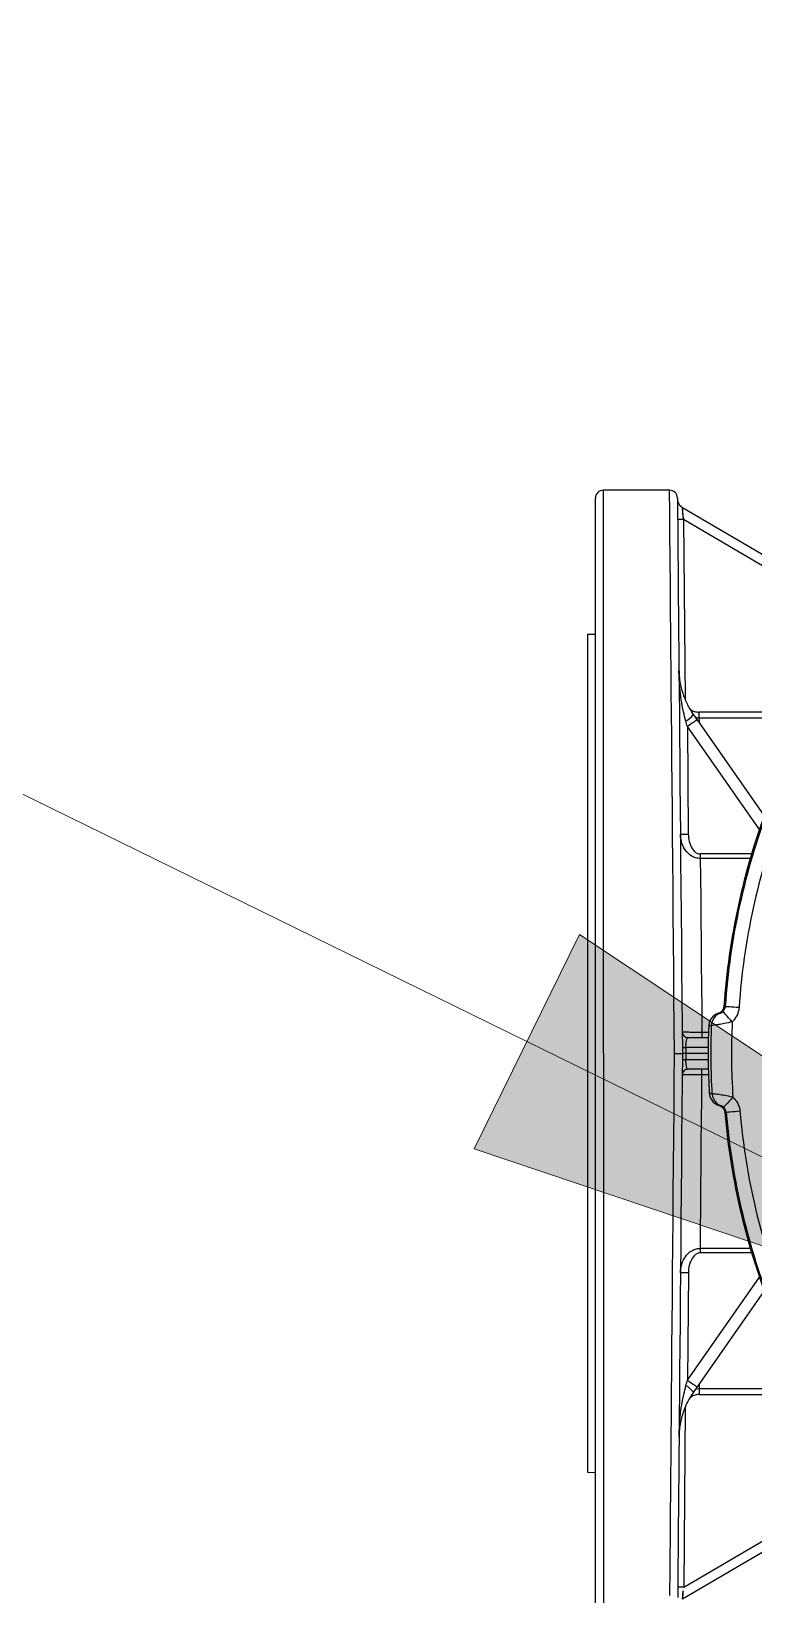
# Model space of a CAD drawing. Header units: millimetres. Extents: x 441156 to 441876, y 4514765 to 4515211.
# Drawn here: x 441240.798 to 441241.037, y 4514794.601 to 4514795.118 of the extents above; entities that cross this region are included whole.
import ezdxf

# ---------------------------------------------------------------- set-up
doc = ezdxf.new("R2010")
doc.units = ezdxf.units.MM
doc.layers.add('-LYNKA_PISCINA', color=7, linetype='Continuous', lineweight=18)
doc.layers.add('G-ANNO-TEXT', color=7, linetype='Continuous', lineweight=9)
doc.layers.add('05 ESQUEMAS HIDRAULICOS nuevos_dwg _6_', color=7, linetype='Continuous', lineweight=18, true_color=0x767676)

# ---------------------------------------------------------------- blocks, each defined once
blk = doc.blocks.new('05 ESQUEMAS HIDRAULICOS nuevos_dwg_A$C47CE04E0-1107655-01_ARQ_CUARTO DEPURADORA')
at = {"layer": '-LYNKA_PISCINA', "lineweight": 25}
for p, q in [((3.479, 51.541), (3.479, 79.641)), ((5.681, 79.403), (10.541, 76.557)), ((7.398, 70.522), (6.134, 70.522)), ((6.175, 66.132), (6.341, 66.132)), ((5.825, 65.991), (6.337, 65.991)), ((6.337, 65.191), (5.825, 65.191)), ((6.341, 65.051), (6.175, 65.051)), ((6.134, 60.66), (7.398, 60.66)), ((10.541, 54.626), (5.681, 51.78))]:
    blk.add_line(p, q, dxfattribs=at)
at = {"layer": '-LYNKA_PISCINA', "lineweight": 25, "flags": 128}
for points in [[(5.362, 51.874), (5.364, 52.083), (5.366, 52.326), (5.368, 52.602), (5.371, 52.911), (5.374, 53.25), (5.377, 53.621), (5.38, 54.021), (5.384, 54.45), (5.388, 54.907), (5.392, 55.39), (5.396, 55.899), (5.401, 56.431), (5.406, 56.987), (5.411, 57.564), (5.416, 58.161), (5.421, 58.776), (5.427, 59.408), (5.432, 60.056), (5.438, 60.717), (5.444, 61.391), (5.45, 62.075), (5.455, 62.768), (5.461, 63.467), (5.468, 64.172), (5.474, 64.881), (5.48, 65.591), (5.474, 66.302), (5.468, 67.01), (5.461, 67.715), (5.455, 68.415), (5.45, 69.108), (5.444, 69.791), (5.438, 70.465), (5.432, 71.126), (5.427, 71.774), (5.421, 72.406), (5.416, 73.022), (5.411, 73.619), (5.406, 74.195), (5.401, 74.751), (5.396, 75.284), (5.392, 75.792), (5.388, 76.276), (5.384, 76.732), (5.38, 77.161), (5.377, 77.562), (5.374, 77.932), (5.371, 78.272), (5.368, 78.58), (5.366, 78.856), (5.364, 79.099), (5.362, 79.309), (5.36, 79.484), (5.359, 79.625), (5.358, 79.731), (5.357, 79.801), (5.357, 79.837), (5.357, 79.841), (3.679, 79.841), (3.679, 51.341)], [(5.557, 79.643), (5.557, 79.625), (5.558, 79.571), (5.559, 79.481), (5.56, 79.355), (5.561, 79.194), (5.563, 78.999), (5.565, 78.768), (5.567, 78.504), (5.57, 78.207), (5.573, 77.877), (5.576, 77.516), (5.579, 77.124), (5.583, 76.703), (5.587, 76.253), (5.591, 75.776), (5.595, 75.272), (5.6, 74.744), (5.605, 74.192), (5.61, 73.618), (5.615, 73.024), (5.62, 72.41), (5.626, 71.779), (5.631, 71.132), (5.637, 70.471), (5.643, 69.798), (5.649, 69.113), (5.655, 68.42), (5.661, 67.719), (5.667, 67.013), (5.674, 66.303), (5.68, 65.591), (5.674, 64.88), (5.667, 64.17), (5.661, 63.463), (5.655, 62.763), (5.649, 62.069), (5.643, 61.385), (5.637, 60.711), (5.631, 60.05), (5.626, 59.403), (5.62, 58.772), (5.615, 58.158), (5.61, 57.564), (5.605, 56.99), (5.6, 56.438), (5.595, 55.91), (5.591, 55.407), (5.587, 54.929), (5.583, 54.48), (5.579, 54.058), (5.576, 53.666), (5.573, 53.305), (5.57, 52.976), (5.567, 52.678), (5.565, 52.414), (5.563, 52.184), (5.561, 51.988), (5.56, 51.827)], [(10.386, 76.36), (5.712, 79.097), (5.751, 74.57), (5.755, 74.543)], [(3.479, 76.191), (3.279, 76.189), (3.279, 54.993), (3.479, 54.991)], [(5.957, 74.166), (5.989, 74.12), (6.021, 74.074), (6.053, 74.028), (7.753, 71.601)], [(8.953, 74.222), (6.101, 74.222), (6.101, 74.074), (6.01, 74.089)], [(8.498, 74.074), (6.101, 74.074), (6.102, 74.017), (6.102, 73.958)], [(7.63, 71.255), (5.808, 73.859), (5.831, 71.141)], [(7.432, 70.637), (6.134, 70.637), (6.134, 70.522), (6.139, 70.03), (6.144, 69.517), (6.148, 68.985), (6.154, 68.436), (6.159, 67.874), (6.164, 67.3), (6.169, 66.719), (6.175, 66.132), (6.175, 65.991)], [(6.942, 66.393), (6.895, 66.443), (6.851, 66.49), (6.81, 66.534), (6.773, 66.573), (6.744, 66.605), (6.721, 66.629), (6.708, 66.643), (6.703, 66.649)], [(6.731, 66.783), (6.733, 66.783), (6.747, 66.782), (6.766, 66.781), (6.773, 66.78), (6.793, 66.779), (6.826, 66.777), (6.869, 66.774), (6.922, 66.77), (6.982, 66.766), (7.047, 66.762), (7.115, 66.757)], [(6.333, 65.743), (5.768, 65.743), (5.769, 65.591), (5.68, 65.591)], [(6.332, 65.591), (5.769, 65.591), (5.768, 65.439), (6.333, 65.439)], [(7.432, 60.546), (6.134, 60.546), (6.134, 60.66), (6.139, 61.152), (6.144, 61.665), (6.148, 62.198), (6.154, 62.746), (6.159, 63.309), (6.164, 63.882), (6.169, 64.464), (6.175, 65.051), (6.175, 65.191)], [(6.959, 64.488), (6.913, 64.437), (6.869, 64.389), (6.829, 64.344), (6.793, 64.305), (6.764, 64.273), (6.742, 64.248), (6.729, 64.233), (6.724, 64.228)], [(7.138, 64.127), (7.07, 64.121), (7.005, 64.115), (6.945, 64.11), (6.892, 64.106), (6.849, 64.102), (6.816, 64.099), (6.796, 64.098), (6.789, 64.097), (6.786, 64.097), (6.772, 64.096), (6.755, 64.094)], [(5.831, 60.042), (5.808, 57.324), (7.63, 59.927)], [(7.753, 59.581), (6.053, 57.154), (6.021, 57.108), (5.989, 57.062), (5.957, 57.016)], [(6.015, 57.099), (6.101, 57.109), (6.101, 56.96), (8.551, 56.96)], [(6.102, 57.225), (6.102, 57.166), (6.101, 57.109), (8.47, 57.109)], [(5.76, 56.663), (5.751, 56.612), (5.712, 52.085), (10.386, 54.822)]]:
    blk.add_lwpolyline(points, dxfattribs=at)
at = {"layer": '-LYNKA_PISCINA', "lineweight": 25}
for centre, radius, start, end in [((3.679, 79.641), 0.2, 90, 180), ((5.357, 79.641), 0.2, 0.5, 90.4256), ((5.47, 74.519), 0.602, 299.737, 324.0273), ((11.844, 65.367), 10.419, 123.7676, 125.4092), ((24.229, 65.591), 17.538, 159.1817, 176.104), ((24.229, 65.591), 17.504, 159.183, 176.1027), ((24.229, 65.591), 17.154, 159.183, 176.1027), ((5.731, 76.871), 5.731, 269.0003, 270.9997), ((6.762, 66.281), 0.35, 111.045, 177.744), ((6.493, 68.911), 2.307, 272.4431, 273.5645), ((24.229, 65.591), 17.896, 177.7781, 183.2219), ((24.229, 65.591), 17.83, 177.7377, 183.2623), ((24.229, 65.591), 17.306, 177.3445, 183.6555), ((6.777, 64.596), 0.35, 183.2574, 230.1444), ((6.777, 64.596), 0.35, 230.1455, 249.9576), ((6.554, 61.989), 2.281, 87.429, 88.5633), ((24.229, 65.591), 17.538, 184.896, 201.8183), ((24.229, 65.591), 17.504, 184.8973, 201.817), ((24.229, 65.591), 17.154, 184.8973, 201.817), ((5.731, 54.311), 5.731, 89.0003, 90.9997), ((5.47, 56.663), 0.602, 35.9727, 60.263), ((11.844, 65.815), 10.419, 234.5908, 236.2324), ((5.637, 47.786), 4.3, 89.0007, 90.9993)]:
    blk.add_arc(centre, radius, start, end, dxfattribs=at)
for centre, major_axis, start_param, end_param in [((5.808, 73.856), (-0.206, 0.726), 4.715811, 4.907895), ((5.808, 57.327), (0.206, 0.726), 4.516883, 4.708967)]:
    blk.add_ellipse(centre, major_axis=major_axis, ratio=0.00092, start_param=start_param, end_param=end_param, dxfattribs=at)
for points, knots in [([(5.566, 79.554), (5.566, 79.553), (5.569, 79.532), (5.59, 79.492), (5.628, 79.44), (5.663, 79.415), (5.681, 79.403)], [0, 0, 0, 0, 0.006181, 0.337458, 0.668729, 1, 1, 1, 1]), ([(5.712, 79.097), (5.704, 79.138), (5.693, 79.198), (5.688, 79.272), (5.686, 79.32), (5.685, 79.358), (5.683, 79.384), (5.682, 79.4), (5.681, 79.402), (5.681, 79.403)], [0, 0, 0, 0, 0.279097, 0.415088, 0.549826, 0.677772, 0.794759, 0.901756, 1, 1, 1, 1]), ([(5.712, 79.097), (5.692, 79.097), (5.653, 79.097), (5.603, 79.097), (5.569, 79.097), (5.564, 79.097), (5.562, 79.097)], [0, 0, 0, 0, 0.249998, 0.499994, 0.749995, 1, 1, 1, 1]), ([(5.768, 73.997), (5.748, 74.075), (5.674, 74.355), (5.614, 74.789), (5.596, 75.146), (5.595, 75.295), (5.595, 75.296)], [0, 0, 0, 0, 0.181363, 0.657526, 0.997703, 1, 1, 1, 1]), ([(5.595, 75.296), (5.595, 75.295), (5.596, 75.165), (5.62, 74.943), (5.707, 74.635), (5.815, 74.385), (5.913, 74.233), (5.957, 74.166)], [0, 0, 0, 0, 0.002174, 0.3385336, 0.5765317, 0.8140408, 1, 1, 1, 1]), ([(5.857, 74.328), (5.865, 74.318), (5.899, 74.278), (5.985, 74.235), (6.063, 74.226), (6.101, 74.222)], [0, 0, 0, 0, 0.144223, 0.572102, 1, 1, 1, 1]), ([(6.134, 70.522), (6.094, 70.526), (6.017, 70.533), (5.896, 70.59), (5.764, 70.707), (5.655, 70.901), (5.639, 71.062), (5.631, 71.141)], [0, 0, 0, 0, 0.133195, 0.257934, 0.444217, 0.728582, 1, 1, 1, 1]), ([(5.831, 71.141), (5.836, 71.078), (5.846, 70.952), (5.908, 70.795), (5.988, 70.696), (6.062, 70.646), (6.11, 70.64), (6.134, 70.637)], [0, 0, 0, 0, 0.294827, 0.593991, 0.775166, 0.887104, 1, 1, 1, 1]), ([(6.591, 66.606), (6.568, 66.596), (6.507, 66.573), (6.426, 66.505), (6.362, 66.403), (6.351, 66.324), (6.346, 66.285)], [0, 0, 0, 0, 0.177142, 0.451434, 0.725712, 1, 1, 1, 1]), ([(6.731, 66.783), (6.727, 66.761), (6.72, 66.716), (6.681, 66.659), (6.636, 66.622), (6.603, 66.61), (6.591, 66.606)], [0, 0, 0, 0, 0.280969, 0.561944, 0.842935, 1, 1, 1, 1]), ([(6.636, 66.608), (6.637, 66.608), (6.638, 66.608), (6.644, 66.611), (6.657, 66.616), (6.673, 66.625), (6.688, 66.636), (6.697, 66.643), (6.702, 66.648), (6.703, 66.649)], [0, 0, 0, 0, 0.151142, 0.413313, 0.653786, 0.827404, 0.905789, 0.984719, 1, 1, 1, 1]), ([(6.703, 66.649), (6.706, 66.652), (6.726, 66.671), (6.754, 66.714), (6.762, 66.759), (6.766, 66.781)], [0, 0, 0, 0, 0.101197, 0.550611, 1, 1, 1, 1]), ([(7.115, 66.757), (7.105, 66.696), (7.084, 66.574), (7.006, 66.456), (6.952, 66.403), (6.942, 66.393)], [0, 0, 0, 0, 0.449406, 0.89881, 1, 1, 1, 1]), ([(5.675, 66.14), (5.677, 66.12), (5.682, 66.081), (5.717, 66.032), (5.766, 65.998), (5.805, 65.993), (5.825, 65.991)], [0, 0, 0, 0, 0.25, 0.5, 0.75, 1, 1, 1, 1]), ([(5.675, 66.14), (5.681, 66.139), (5.692, 66.137), (5.778, 66.134), (5.905, 66.132), (6.046, 66.132), (6.138, 66.132), (6.175, 66.132)], [0, 0, 0, 0, 0.215127, 0.43032, 0.645349, 0.860012, 1, 1, 1, 1]), ([(6.412, 66.295), (6.406, 66.294), (6.384, 66.29), (6.362, 66.287), (6.346, 66.285)], [0, 0, 0, 0, 0.292748, 1, 1, 1, 1]), ([(6.942, 66.393), (6.874, 66.375), (6.75, 66.343), (6.589, 66.317), (6.476, 66.302), (6.421, 66.296), (6.415, 66.295), (6.412, 66.295)], [0, 0, 0, 0, 0.255408, 0.459957, 0.680688, 0.886849, 1, 1, 1, 1]), ([(5.678, 65.743), (5.68, 65.743), (5.682, 65.743), (5.7, 65.743), (5.728, 65.743), (5.755, 65.743), (5.768, 65.743)], [0, 0, 0, 0, 0.250009, 0.499999, 0.749996, 1, 1, 1, 1]), ([(5.768, 65.743), (5.768, 65.758), (5.769, 65.789), (5.773, 65.835), (5.779, 65.881), (5.788, 65.936), (5.798, 65.983), (5.816, 65.989), (5.825, 65.991)], [0, 0, 0, 0, 0.087992, 0.189036, 0.306564, 0.442758, 0.716377, 1, 1, 1, 1]), ([(5.48, 65.591), (5.482, 65.591), (5.497, 65.591), (5.534, 65.591), (5.588, 65.591), (5.639, 65.591), (5.673, 65.591), (5.678, 65.591), (5.68, 65.591)], [0, 0, 0, 0, 0.0218, 0.141346, 0.356018, 0.570676, 0.78533, 1, 1, 1, 1]), ([(5.678, 65.439), (5.68, 65.439), (5.682, 65.439), (5.7, 65.439), (5.728, 65.439), (5.755, 65.439), (5.768, 65.439)], [0, 0, 0, 0, 0.250009, 0.499999, 0.749996, 1, 1, 1, 1]), ([(5.825, 65.191), (5.816, 65.194), (5.798, 65.199), (5.788, 65.246), (5.779, 65.301), (5.773, 65.347), (5.769, 65.393), (5.768, 65.424), (5.768, 65.439)], [0, 0, 0, 0, 0.283647, 0.557242, 0.69344, 0.81097, 0.912018, 1, 1, 1, 1]), ([(5.825, 65.191), (5.805, 65.189), (5.766, 65.185), (5.717, 65.15), (5.682, 65.101), (5.677, 65.062), (5.675, 65.043)], [0, 0, 0, 0, 0.25, 0.5, 0.75, 1, 1, 1, 1]), ([(6.175, 65.051), (6.119, 65.051), (6.006, 65.051), (5.857, 65.05), (5.744, 65.047), (5.684, 65.045), (5.677, 65.043), (5.675, 65.043)], [0, 0, 0, 0, 0.21429, 0.428548, 0.64287, 0.857497, 1, 1, 1, 1]), ([(6.361, 64.585), (6.371, 64.584), (6.388, 64.582), (6.41, 64.579), (6.422, 64.577), (6.427, 64.577)], [0, 0, 0, 0, 0.473733, 0.764643, 1, 1, 1, 1]), ([(6.361, 64.585), (6.364, 64.56), (6.372, 64.496), (6.418, 64.401), (6.502, 64.314), (6.575, 64.284), (6.612, 64.269)], [0, 0, 0, 0, 0.176968, 0.451306, 0.725658, 1, 1, 1, 1]), ([(6.427, 64.577), (6.434, 64.576), (6.448, 64.575), (6.54, 64.566), (6.673, 64.549), (6.821, 64.523), (6.918, 64.498), (6.959, 64.488)], [0, 0, 0, 0, 0.211641, 0.42327, 0.63514, 0.848502, 1, 1, 1, 1]), ([(6.959, 64.488), (7, 64.442), (7.084, 64.35), (7.128, 64.215), (7.136, 64.141), (7.138, 64.127)], [0, 0, 0, 0, 0.449413, 0.898827, 1, 1, 1, 1]), ([(6.612, 64.269), (6.633, 64.261), (6.675, 64.244), (6.722, 64.194), (6.748, 64.141), (6.753, 64.107), (6.755, 64.094)], [0, 0, 0, 0, 0.28101, 0.562009, 0.842992, 1, 1, 1, 1]), ([(6.724, 64.228), (6.723, 64.229), (6.718, 64.233), (6.713, 64.238), (6.703, 64.244), (6.696, 64.249), (6.684, 64.256), (6.672, 64.262), (6.661, 64.266), (6.657, 64.268), (6.657, 64.268), (6.657, 64.268)], [0, 0, 0, 0, 0.015016, 0.09324, 0.105085, 0.204881, 0.248699, 0.450711, 0.669448, 0.924412, 1, 1, 1, 1]), ([(6.789, 64.097), (6.788, 64.102), (6.785, 64.129), (6.769, 64.178), (6.739, 64.212), (6.724, 64.228)], [0, 0, 0, 0, 0.101169, 0.55057, 1, 1, 1, 1]), ([(5.631, 60.042), (5.633, 60.074), (5.638, 60.187), (5.692, 60.356), (5.802, 60.515), (5.92, 60.606), (6.032, 60.653), (6.102, 60.658), (6.134, 60.66)], [0, 0, 0, 0, 0.112017, 0.391151, 0.597043, 0.767094, 0.890819, 1, 1, 1, 1]), ([(6.134, 60.546), (6.114, 60.544), (6.071, 60.539), (6.002, 60.499), (5.932, 60.421), (5.86, 60.277), (5.833, 60.142), (5.832, 60.052), (5.831, 60.042)], [0, 0, 0, 0, 0.0923368, 0.2020243, 0.3649796, 0.5774743, 0.9516162, 1, 1, 1, 1]), ([(5.595, 55.887), (5.595, 55.888), (5.596, 55.934), (5.602, 56.223), (5.639, 56.659), (5.733, 57.041), (5.768, 57.185)], [0, 0, 0, 0, 0.002297, 0.107392, 0.663675, 1, 1, 1, 1]), ([(5.957, 57.016), (5.917, 56.956), (5.837, 56.833), (5.728, 56.604), (5.639, 56.328), (5.601, 56.076), (5.595, 55.928), (5.595, 55.888), (5.595, 55.887)], [0, 0, 0, 0, 0.168647, 0.341933, 0.614118, 0.893865, 0.997827, 1, 1, 1, 1]), ([(6.101, 56.96), (6.077, 56.959), (6.013, 56.954), (5.924, 56.92), (5.875, 56.873), (5.855, 56.853)], [0, 0, 0, 0, 0.265328, 0.690497, 1, 1, 1, 1]), ([(5.681, 51.78), (5.681, 51.781), (5.682, 51.783), (5.683, 51.798), (5.685, 51.825), (5.686, 51.863), (5.688, 51.91), (5.693, 51.985), (5.704, 52.045), (5.712, 52.085)], [0, 0, 0, 0, 0.098258, 0.205256, 0.322243, 0.450174, 0.584924, 0.720922, 1, 1, 1, 1])]:
    blk.add_open_spline(points, degree=3, knots=knots, dxfattribs=at)

msp = doc.modelspace()

# ---------------------------------------------------------------- hatches: boundary and pattern name
at = {"layer": 'G-ANNO-TEXT'}
msp.add_hatch(color=256, dxfattribs=at).paths.add_polyline_path([(441241.23116678, 4514794.65227386), (441240.97915606, 4514794.81975673), (441240.94439536, 4514794.74882472)])

# ---------------------------------------------------------------- linework, layer by layer
for p, q in [((441241.23116678, 4514794.65227386, -0.00000053), (441239.21585564, 4514795.63989034, -0.00000053)), ((441240.97915606, 4514794.81975673, -0.00000053), (441240.94439536, 4514794.74882472, -0.00000053)), ((441241.23116678, 4514794.65227386, -0.00000053), (441240.97915606, 4514794.81975673, -0.00000053)), ((441240.94439536, 4514794.74882472, -0.00000053), (441241.23116678, 4514794.65227386, -0.00000053))]:
    msp.add_line(p, q, dxfattribs=at)

# ---------------------------------------------------------------- block references
at = {"layer": '05 ESQUEMAS HIDRAULICOS nuevos_dwg _6_', "color": 7, "lineweight": 25, "xscale": 0.0130689895048916, "yscale": 0.0130689895048916, "zscale": 0.0130689895048916, "rotation": 0.007079741121755383}
msp.add_blockref('05 ESQUEMAS HIDRAULICOS nuevos_dwg_A$C47CE04E0-1107655-01_ARQ_CUARTO DEPURADORA', (441240.93911911, 4514793.9231774, -0.00000053), dxfattribs=at)

doc.saveas('drawing.dxf')
